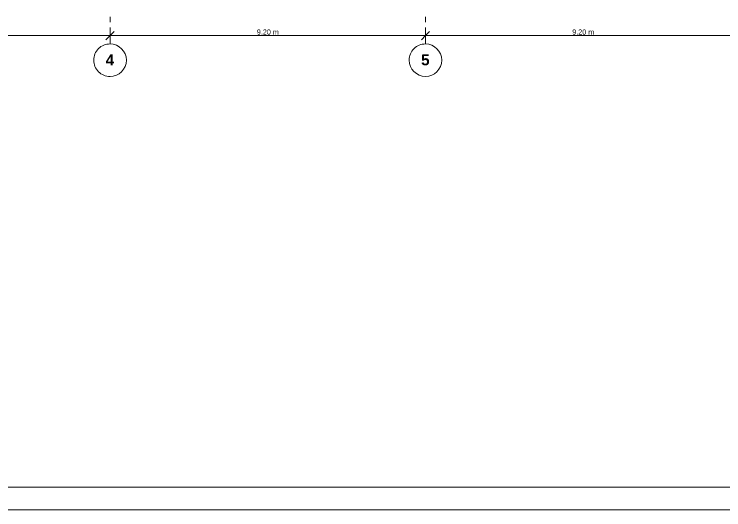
# Model space of a CAD drawing. Header units: metres. Extents: x -2 to 207, y -8 to 52.
# Drawn here: x 28.02 to 48.71, y -7.84 to 6.61 of the extents above; entities that cross this region are included whole.
import ezdxf

# ---------------------------------------------------------------- set-up
doc = ezdxf.new("R2010")
doc.units = ezdxf.units.M
for name, color, linetype, lineweight in [('HVAC - Ductos', 5, 'Continuous', 0), ('PDF_Text', 7, 'Continuous', 0), ('pie de plano', 7, 'Continuous', 0)]:
    doc.layers.add(name, color=color, linetype=linetype, lineweight=lineweight)
doc.layers.add('PDF_Geometry', color=7, linetype='Continuous', lineweight=0, true_color=0xaaaaaa)
doc.styles.add('PDF Helvetica', font='')
doc.styles.add('PDF Helvetica Bold', font='')
doc.styles.get('PDF Helvetica').set_extended_font_data('Helvetica')
doc.styles.get('PDF Helvetica Bold').set_extended_font_data('Helvetica', bold=True)

msp = doc.modelspace()

# ---------------------------------------------------------------- linework, layer by layer
at = {"layer": 'HVAC - Ductos', "color": 252, "lineweight": 0, "true_color": 0x939598}
for points in [[(30.811, 6.224), (30.811, 5.986), (30.811, 5.747)], [(40.007, 6.224), (40.007, 5.986), (40.007, 5.747)], [(30.93, 6.105), (30.811, 5.986), (30.692, 5.866)], [(40.126, 6.105), (40.007, 5.986), (39.888, 5.866)], [(7.582, 5.986), (12.416, 5.986), (21.611, 5.986), (30.811, 5.986), (40.007, 5.986), (49.202, 5.986), (58.636, 5.986)]]:
    msp.add_lwpolyline(points, dxfattribs=at)
at = {"layer": 'PDF_Geometry', "color": 252, "lineweight": 0, "true_color": 0x939598}
for points in [[(30.811, 6.535), (30.811, 6.375)], [(40.007, 6.535), (40.007, 6.375)], [(30.811, 6.219), (30.811, 5.743)], [(40.007, 6.219), (40.007, 5.743)]]:
    msp.add_lwpolyline(points, dxfattribs=at)
at = {"layer": 'PDF_Geometry', "lineweight": 0}
for points in [[(30.811, 5.743, 0.416675), (30.335, 5.271, 0.414664), (30.811, 4.794, 0.411049), (31.288, 5.271, 0.413055)], [(40.007, 5.743, 0.415097), (39.535, 5.271, 0.413056), (40.007, 4.794, 0.411051), (40.483, 5.271, 0.413056)]]:
    msp.add_lwpolyline(points, format="xyb", close=True, dxfattribs=at)
at = {"layer": 'pie de plano', "color": 7, "lineweight": 0}
msp.add_lwpolyline([(87.881, 52.137), (87.881, -7.842), (-2.09, -7.842), (-2.09, 52.137)], close=True, dxfattribs=at)
for points in [[(87.404, 51.326), (-0.99, 51.326), (-0.99, -7.177), (87.404, -7.177)], [(-2.09, -7.842), (87.881, -7.842)]]:
    msp.add_lwpolyline(points, dxfattribs=at)

# ---------------------------------------------------------------- texts
at = {"layer": 'PDF_Text', "color": 252, "lineweight": 0, "true_color": 0x939598, "char_height": 0.15, "attachment_point": 4, "style": 'PDF Helvetica'}
for insert in [(35.092, 6.089), (44.288, 6.089)]:
    msp.add_mtext('9.20 m', dxfattribs=dict(at, insert=insert))
at = {"layer": 'PDF_Text', "color": 253, "lineweight": 0, "true_color": 0xaaaaaa, "char_height": 0.32, "attachment_point": 4, "style": 'PDF Helvetica Bold'}
for s, insert in [('4', (30.684, 5.277)), ('5', (39.88, 5.277))]:
    msp.add_mtext(s, dxfattribs=dict(at, insert=insert))

doc.saveas('drawing.dxf')
